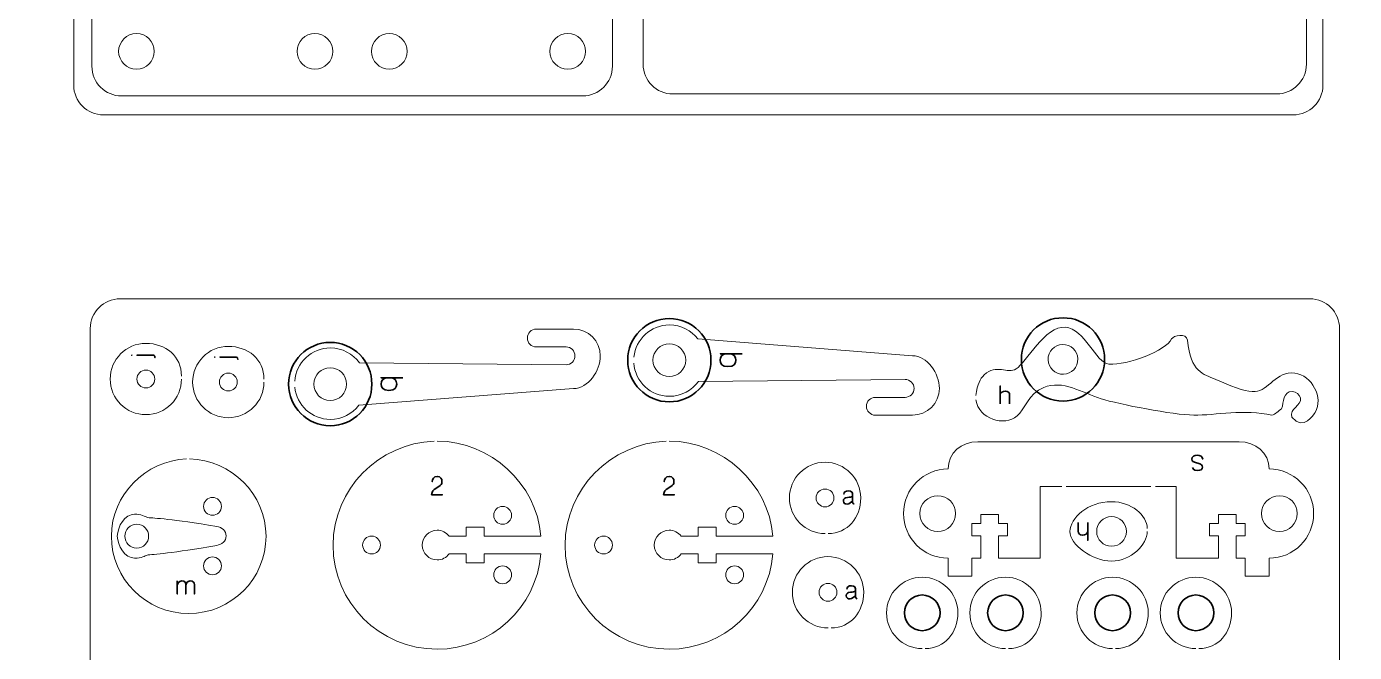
# Model space of a CAD drawing. Header units: inches. Extents: x 15 to 785, y -737 to -15.
# Drawn here: x 332.9 to 556.1, y -303 to -197.8 of the extents above; entities that cross this region are included whole.
import ezdxf

# ---------------------------------------------------------------- set-up
doc = ezdxf.new("R2010")
doc.units = ezdxf.units.IN
doc.header["$MEASUREMENT"] = 0
doc.layers.add('Layer 1', color=7, linetype='Continuous')

msp = doc.modelspace()

# ---------------------------------------------------------------- linework, layer by layer
at = {"layer": 'Layer 1', "color": 7, "lineweight": 9, "true_color": 0xffffff}
msp.add_lwpolyline([(507.63, -275.13), (521.88, -275.13)], dxfattribs=at)
at = {"layer": 'Layer 1', "color": 179, "lineweight": 35, "true_color": 0x231f20}
msp.add_open_spline([(785, -570), (785, -578.28), (778.28, -585), (770, -585), (770, -585), (30, -585), (30, -585), (21.72, -585), (15, -578.28), (15, -570), (15, -570), (15, -30), (15, -30), (15, -21.72), (21.72, -15), (30, -15), (30, -15), (770, -15), (770, -15), (778.28, -15), (785, -21.72), (785, -30), (785, -30), (785, -570), (785, -570)], degree=3, knots=[0, 0, 0, 0, 1, 1, 1, 2, 2, 2, 3, 3, 3, 4, 4, 4, 5, 5, 5, 6, 6, 6, 7, 7, 7, 8, 8, 8, 8], dxfattribs=at)
at = {"layer": 'Layer 1', "color": 179, "lineweight": 20, "true_color": 0x231f20}
for points, knots in [([(547.84, -139.32), (547.84, -139.32), (547.84, -140.32), (547.84, -140.32), (547.84, -140.32), (547.81, -140.32), (547.81, -140.32), (547.81, -141.7), (548.93, -142.82), (550.31, -142.82), (550.31, -142.82), (550.8, -142.82), (550.8, -142.82), (550.8, -142.82), (550.8, -207.69), (550.8, -207.69), (550.8, -210.45), (548.57, -212.69), (545.8, -212.69), (545.8, -212.69), (345.8, -212.69), (345.8, -212.69), (343.04, -212.69), (340.8, -210.45), (340.8, -207.69), (340.8, -207.69), (340.8, -96.7), (340.8, -96.7), (340.8, -93.93), (343.04, -91.7), (345.8, -91.7), (345.8, -91.7), (533.31, -91.7), (533.31, -91.7), (533.31, -91.7), (533.29, -91.7), (533.29, -91.7), (534.67, -91.7), (535.79, -92.82), (535.79, -94.2), (535.79, -94.2), (535.81, -94.2), (535.81, -94.2), (535.81, -94.2), (535.81, -104.32), (535.81, -104.32), (535.81, -104.32), (517.81, -104.32), (517.81, -104.32), (517.81, -104.32), (517.81, -108.32), (517.81, -108.32), (517.81, -108.32), (535.81, -108.32), (535.81, -108.32), (535.81, -108.32), (535.81, -134.32), (535.81, -134.32), (535.81, -135.7), (536.93, -136.82), (538.31, -136.82), (538.31, -136.82), (545.34, -136.82), (545.34, -136.82), (546.72, -136.82), (547.84, -137.94), (547.84, -139.32)], [0, 0, 0, 0, 1, 1, 1, 2, 2, 2, 3, 3, 3, 4, 4, 4, 5, 5, 5, 6, 6, 6, 7, 7, 7, 8, 8, 8, 9, 9, 9, 10, 10, 10, 11, 11, 11, 12, 12, 12, 13, 13, 13, 14, 14, 14, 15, 15, 15, 16, 16, 16, 17, 17, 17, 18, 18, 18, 19, 19, 19, 20, 20, 20, 21, 21, 21, 22, 22, 22, 22]), ([(481.89, -157.67), (481.89, -157.67), (479.76, -157.67), (479.76, -157.67), (479.76, -157.67), (477.26, -157.67), (477.26, -157.67), (477.26, -157.67), (477.26, -152.17), (477.26, -152.17), (477.26, -152.17), (479.76, -152.17), (479.76, -152.17), (479.76, -152.17), (479.76, -144.17), (479.76, -144.17), (479.76, -144.17), (476.01, -144.17), (476.01, -144.17), (476.01, -144.17), (476.01, -141.17), (476.01, -141.17), (476.01, -141.17), (468.01, -141.17), (468.01, -141.17), (468.01, -141.17), (468.01, -103.17), (468.01, -103.17), (468.01, -100.41), (465.77, -98.17), (463.01, -98.17), (463.01, -98.17), (441.51, -98.17), (441.51, -98.17), (438.75, -98.17), (436.51, -100.41), (436.51, -103.17), (436.51, -103.17), (436.51, -204.17), (436.51, -204.17), (436.51, -206.93), (438.75, -209.17), (441.51, -209.17), (441.51, -209.17), (543.01, -209.17), (543.01, -209.17), (545.77, -209.17), (548.01, -206.93), (548.01, -204.17), (548.01, -204.17), (548.01, -144.17), (548.01, -144.17), (548.01, -144.17), (538.01, -144.17), (538.01, -144.17), (538.01, -144.17), (538.01, -141.17), (538.01, -141.17), (538.01, -141.17), (530.01, -141.17), (530.01, -141.17), (530.01, -141.17), (530.01, -144.17), (530.01, -144.17), (530.01, -144.17), (526.26, -144.17), (526.26, -144.17), (526.26, -144.17), (526.26, -152.17), (526.26, -152.17), (526.26, -152.17), (528.76, -152.17), (528.76, -152.17), (528.76, -152.17), (528.76, -157.67), (528.76, -157.67), (528.76, -157.67), (526.26, -157.67), (526.26, -157.67), (526.26, -157.67), (522.64, -157.67), (522.64, -157.67)], [0, 0, 0, 0, 1, 1, 1, 2, 2, 2, 3, 3, 3, 4, 4, 4, 5, 5, 5, 6, 6, 6, 7, 7, 7, 8, 8, 8, 9, 9, 9, 10, 10, 10, 11, 11, 11, 12, 12, 12, 13, 13, 13, 14, 14, 14, 15, 15, 15, 16, 16, 16, 17, 17, 17, 18, 18, 18, 19, 19, 19, 20, 20, 20, 21, 21, 21, 22, 22, 22, 23, 23, 23, 24, 24, 24, 25, 25, 25, 26, 26, 26, 27, 27, 27, 27]), ([(365.98, -122.01), (365.98, -122.01), (348.85, -122.01), (348.85, -122.01), (346.09, -122.01), (343.85, -124.25), (343.85, -127.01), (343.85, -127.01), (343.85, -169.51), (343.85, -169.51), (343.85, -169.51), (343.85, -204.51), (343.85, -204.51), (343.85, -207.27), (346.09, -209.51), (348.85, -209.51), (348.85, -209.51), (383.85, -209.51), (383.85, -209.51), (383.85, -209.51), (426.35, -209.51), (426.35, -209.51), (429.11, -209.51), (431.35, -207.27), (431.35, -204.51), (431.35, -204.51), (431.35, -187.39), (431.35, -187.39)], [0, 0, 0, 0, 1, 1, 1, 2, 2, 2, 3, 3, 3, 4, 4, 4, 5, 5, 5, 6, 6, 6, 7, 7, 7, 8, 8, 8, 9, 9, 9, 9]), ([(346.56, -460.98), (346.56, -460.98), (346.56, -459.98), (346.56, -459.98), (346.56, -459.98), (346.58, -459.98), (346.58, -459.98), (346.58, -458.6), (345.46, -457.48), (344.08, -457.48), (344.08, -457.48), (343.59, -457.48), (343.59, -457.48), (343.59, -457.48), (343.59, -248.6), (343.59, -248.6), (343.59, -245.84), (345.83, -243.6), (348.59, -243.6), (348.59, -243.6), (548.59, -243.6), (548.59, -243.6), (551.35, -243.6), (553.59, -245.84), (553.59, -248.6), (553.59, -248.6), (553.59, -503.6), (553.59, -503.6), (553.59, -506.36), (551.35, -508.6), (548.59, -508.6), (548.59, -508.6), (361.08, -508.6), (361.08, -508.6), (361.08, -508.6), (361.1, -508.6), (361.1, -508.6), (359.72, -508.6), (358.6, -507.48), (358.6, -506.1), (358.6, -506.1), (358.58, -506.1), (358.58, -506.1), (358.58, -506.1), (358.58, -495.98), (358.58, -495.98), (358.58, -495.98), (376.58, -495.98), (376.58, -495.98), (376.58, -495.98), (376.58, -491.98), (376.58, -491.98), (376.58, -491.98), (358.58, -491.98), (358.58, -491.98), (358.58, -491.98), (358.58, -465.98), (358.58, -465.98), (358.58, -464.6), (357.46, -463.48), (356.08, -463.48), (356.08, -463.48), (349.06, -463.48), (349.06, -463.48), (347.68, -463.48), (346.56, -462.36), (346.56, -460.98)], [0, 0, 0, 0, 1, 1, 1, 2, 2, 2, 3, 3, 3, 4, 4, 4, 5, 5, 5, 6, 6, 6, 7, 7, 7, 8, 8, 8, 9, 9, 9, 10, 10, 10, 11, 11, 11, 12, 12, 12, 13, 13, 13, 14, 14, 14, 15, 15, 15, 16, 16, 16, 17, 17, 17, 18, 18, 18, 19, 19, 19, 20, 20, 20, 21, 21, 21, 22, 22, 22, 22])]:
    msp.add_open_spline(points, degree=3, knots=knots, dxfattribs=at)
at = {"layer": 'Layer 1', "color": 179, "lineweight": 9, "true_color": 0x231f20}
for points, knots in [([(351.35, -205.01), (349.69, -205.01), (348.35, -203.67), (348.35, -202.01), (348.35, -200.36), (349.69, -199.01), (351.35, -199.01), (353.01, -199.01), (354.35, -200.36), (354.35, -202.01), (354.35, -203.67), (353.01, -205.01), (351.35, -205.01)], [0, 0, 0, 0, 1, 1, 1, 2, 2, 2, 3, 3, 3, 4, 4, 4, 4]), ([(381.35, -205.01), (379.69, -205.01), (378.35, -203.67), (378.35, -202.01), (378.35, -200.36), (379.69, -199.01), (381.35, -199.01), (383.01, -199.01), (384.35, -200.36), (384.35, -202.01), (384.35, -203.67), (383.01, -205.01), (381.35, -205.01)], [0, 0, 0, 0, 1, 1, 1, 2, 2, 2, 3, 3, 3, 4, 4, 4, 4]), ([(393.85, -205.01), (392.19, -205.01), (390.85, -203.67), (390.85, -202.01), (390.85, -200.36), (392.19, -199.01), (393.85, -199.01), (395.51, -199.01), (396.85, -200.36), (396.85, -202.01), (396.85, -203.67), (395.51, -205.01), (393.85, -205.01)], [0, 0, 0, 0, 1, 1, 1, 2, 2, 2, 3, 3, 3, 4, 4, 4, 4]), ([(423.85, -205.01), (422.19, -205.01), (420.85, -203.67), (420.85, -202.01), (420.85, -200.36), (422.19, -199.01), (423.85, -199.01), (425.51, -199.01), (426.85, -200.36), (426.85, -202.01), (426.85, -203.67), (425.51, -205.01), (423.85, -205.01)], [0, 0, 0, 0, 1, 1, 1, 2, 2, 2, 3, 3, 3, 4, 4, 4, 4]), ([(401.4, -267.51), (392.08, -267.91), (384.4, -275.58), (384.4, -284.99), (384.4, -294.66), (392.24, -302.49), (401.9, -302.49), (411.06, -302.49), (418.57, -295.46), (419.33, -286.49), (419.33, -286.49), (409.77, -286.49), (409.77, -286.49), (409.77, -286.49), (409.77, -287.99), (409.77, -287.99), (409.77, -287.99), (406.77, -287.99), (406.77, -287.99), (406.77, -287.99), (406.77, -286.49), (406.77, -286.49), (406.77, -286.49), (403.9, -286.49), (403.9, -286.49), (403.44, -287.1), (402.72, -287.49), (401.9, -287.49), (400.52, -287.49), (399.4, -286.37), (399.4, -284.99), (399.4, -283.61), (400.52, -282.49), (401.9, -282.49), (402.72, -282.49), (403.44, -282.89), (403.9, -283.49), (403.9, -283.49), (406.77, -283.49), (406.77, -283.49), (406.77, -283.49), (406.77, -281.99), (406.77, -281.99), (406.77, -281.99), (409.77, -282), (409.77, -282), (409.77, -282), (409.77, -283.49), (409.77, -283.49), (409.77, -283.49), (419.33, -283.49), (419.33, -283.49), (418.58, -274.61), (410.95, -267.63), (401.9, -267.5)], [0, 0, 0, 0, 1, 1, 1, 2, 2, 2, 3, 3, 3, 4, 4, 4, 5, 5, 5, 6, 6, 6, 7, 7, 7, 8, 8, 8, 9, 9, 9, 10, 10, 10, 11, 11, 11, 12, 12, 12, 13, 13, 13, 14, 14, 14, 15, 15, 15, 16, 16, 16, 17, 17, 17, 18, 18, 18, 18]), ([(440.4, -267.51), (431.08, -267.91), (423.4, -275.58), (423.4, -284.99), (423.4, -294.66), (431.24, -302.49), (440.9, -302.49), (450.06, -302.49), (457.57, -295.46), (458.33, -286.49), (458.33, -286.49), (448.77, -286.49), (448.77, -286.49), (448.77, -286.49), (448.77, -287.99), (448.77, -287.99), (448.77, -287.99), (445.77, -287.99), (445.77, -287.99), (445.77, -287.99), (445.77, -286.49), (445.77, -286.49), (445.77, -286.49), (442.9, -286.49), (442.9, -286.49), (442.44, -287.1), (441.72, -287.49), (440.9, -287.49), (439.52, -287.49), (438.4, -286.37), (438.4, -284.99), (438.4, -283.61), (439.52, -282.49), (440.9, -282.49), (441.72, -282.49), (442.44, -282.89), (442.9, -283.49), (442.9, -283.49), (445.77, -283.49), (445.77, -283.49), (445.77, -283.49), (445.77, -281.99), (445.77, -281.99), (445.77, -281.99), (448.77, -282), (448.77, -282), (448.77, -282), (448.77, -283.49), (448.77, -283.49), (448.77, -283.49), (458.33, -283.49), (458.33, -283.49), (457.58, -274.61), (449.95, -267.63), (440.9, -267.5)], [0, 0, 0, 0, 1, 1, 1, 2, 2, 2, 3, 3, 3, 4, 4, 4, 5, 5, 5, 6, 6, 6, 7, 7, 7, 8, 8, 8, 9, 9, 9, 10, 10, 10, 11, 11, 11, 12, 12, 12, 13, 13, 13, 14, 14, 14, 15, 15, 15, 16, 16, 16, 17, 17, 17, 18, 18, 18, 18]), ([(359.76, -270.5), (352.87, -270.83), (347.13, -276.52), (347.13, -283.49), (347.13, -290.67), (352.95, -296.49), (360.13, -296.49), (367.31, -296.49), (373.13, -290.67), (373.13, -283.49), (373.13, -276.43), (367.26, -270.7), (360.26, -270.5)], [0, 0, 0, 0, 1, 1, 1, 2, 2, 2, 3, 3, 3, 4, 4, 4, 4]), ([(364.13, -279.99), (363.3, -279.99), (362.63, -279.32), (362.63, -278.49), (362.63, -277.66), (363.3, -276.99), (364.13, -276.99), (364.96, -276.99), (365.63, -277.66), (365.63, -278.49), (365.63, -279.32), (364.96, -279.99), (364.13, -279.99)], [0, 0, 0, 0, 1, 1, 1, 2, 2, 2, 3, 3, 3, 4, 4, 4, 4]), ([(414.4, -279.99), (414.4, -280.82), (413.73, -281.49), (412.9, -281.49), (412.07, -281.49), (411.4, -280.82), (411.4, -279.99), (411.4, -279.17), (412.07, -278.49), (412.9, -278.49), (413.73, -278.49), (414.4, -279.17), (414.4, -279.99)], [0, 0, 0, 0, 1, 1, 1, 2, 2, 2, 3, 3, 3, 4, 4, 4, 4]), ([(453.4, -279.99), (453.4, -280.82), (452.73, -281.49), (451.9, -281.49), (451.07, -281.49), (450.4, -280.82), (450.4, -279.99), (450.4, -279.17), (451.07, -278.49), (451.9, -278.49), (452.73, -278.49), (453.4, -279.17), (453.4, -279.99)], [0, 0, 0, 0, 1, 1, 1, 2, 2, 2, 3, 3, 3, 4, 4, 4, 4]), ([(351.39, -285.49), (350.28, -285.49), (349.39, -284.59), (349.39, -283.49), (349.39, -282.38), (350.28, -281.49), (351.39, -281.49), (352.49, -281.49), (353.39, -282.38), (353.39, -283.49), (353.39, -284.59), (352.49, -285.49), (351.39, -285.49)], [0, 0, 0, 0, 1, 1, 1, 2, 2, 2, 3, 3, 3, 4, 4, 4, 4]), ([(392.37, -284.99), (392.37, -285.82), (391.69, -286.49), (390.87, -286.49), (390.04, -286.49), (389.37, -285.82), (389.37, -284.99), (389.37, -284.16), (390.04, -283.49), (390.87, -283.49), (391.69, -283.49), (392.37, -284.16), (392.37, -284.99)], [0, 0, 0, 0, 1, 1, 1, 2, 2, 2, 3, 3, 3, 4, 4, 4, 4]), ([(431.37, -284.99), (431.37, -285.82), (430.69, -286.49), (429.87, -286.49), (429.04, -286.49), (428.37, -285.82), (428.37, -284.99), (428.37, -284.16), (429.04, -283.49), (429.87, -283.49), (430.69, -283.49), (431.37, -284.16), (431.37, -284.99)], [0, 0, 0, 0, 1, 1, 1, 2, 2, 2, 3, 3, 3, 4, 4, 4, 4]), ([(364.13, -289.99), (363.3, -289.99), (362.63, -289.32), (362.63, -288.49), (362.63, -287.66), (363.3, -286.99), (364.13, -286.99), (364.96, -286.99), (365.63, -287.66), (365.63, -288.49), (365.63, -289.32), (364.96, -289.99), (364.13, -289.99)], [0, 0, 0, 0, 1, 1, 1, 2, 2, 2, 3, 3, 3, 4, 4, 4, 4]), ([(414.4, -289.99), (414.4, -290.82), (413.73, -291.49), (412.9, -291.49), (412.07, -291.49), (411.4, -290.82), (411.4, -289.99), (411.4, -289.17), (412.07, -288.49), (412.9, -288.49), (413.73, -288.49), (414.4, -289.17), (414.4, -289.99)], [0, 0, 0, 0, 1, 1, 1, 2, 2, 2, 3, 3, 3, 4, 4, 4, 4]), ([(453.4, -289.99), (453.4, -290.82), (452.73, -291.49), (451.9, -291.49), (451.07, -291.49), (450.4, -290.82), (450.4, -289.99), (450.4, -289.17), (451.07, -288.49), (451.9, -288.49), (452.73, -288.49), (453.4, -289.17), (453.4, -289.99)], [0, 0, 0, 0, 1, 1, 1, 2, 2, 2, 3, 3, 3, 4, 4, 4, 4])]:
    msp.add_open_spline(points, degree=3, knots=knots, dxfattribs=at)
at = {"layer": 'Layer 1', "color": 215, "lineweight": 35, "true_color": 0x9852a0}
for points in [[(447.92, -253.91), (447.92, -257.78), (444.78, -260.92), (440.92, -260.92), (437.05, -260.92), (433.92, -257.78), (433.92, -253.91), (433.92, -250.05), (437.05, -246.91), (440.92, -246.91), (444.78, -246.91), (447.92, -250.05), (447.92, -253.91)], [(514.1, -253.79), (514.1, -257.66), (510.96, -260.79), (507.1, -260.79), (503.23, -260.79), (500.1, -257.66), (500.1, -253.79), (500.1, -249.92), (503.23, -246.79), (507.1, -246.79), (510.96, -246.79), (514.1, -249.92), (514.1, -253.79)], [(390.92, -257.94), (390.92, -261.8), (387.79, -264.94), (383.92, -264.94), (380.05, -264.94), (376.92, -261.8), (376.92, -257.94), (376.92, -254.07), (380.05, -250.93), (383.92, -250.93), (387.79, -250.93), (390.92, -254.07), (390.92, -257.94)]]:
    msp.add_open_spline(points, degree=3, knots=[0, 0, 0, 0, 1, 1, 1, 2, 2, 2, 3, 3, 3, 4, 4, 4, 4], dxfattribs=at)
at = {"layer": 'Layer 1', "color": 7, "lineweight": 9, "true_color": 0xffffff}
for points, knots in [([(377.97, -258.44), (378.26, -261.48), (380.82, -263.86), (383.94, -263.86), (385.89, -263.86), (387.62, -262.93), (388.72, -261.5), (388.72, -261.5), (388.72, -261.5), (388.72, -261.5), (388.72, -261.5), (424.81, -258.69), (424.81, -258.69), (427.29, -258.69), (429.31, -255.67), (429.31, -253.19), (429.31, -253.19), (429.31, -253.19), (429.31, -253.19), (429.31, -250.7), (427.29, -248.69), (424.81, -248.69), (424.81, -248.69), (418.56, -248.69), (418.56, -248.69), (417.73, -248.69), (417.06, -249.36), (417.06, -250.19), (417.06, -250.19), (417.06, -250.19), (417.06, -250.19), (417.06, -251.02), (417.73, -251.69), (418.56, -251.69), (418.56, -251.69), (418.58, -251.69), (418.58, -251.69), (418.58, -251.69), (423.56, -251.69), (423.56, -251.69), (424.38, -251.69), (425.06, -252.36), (425.06, -253.19), (425.06, -253.19), (425.06, -253.19), (425.06, -253.19), (425.06, -254.02), (424.38, -254.69), (423.56, -254.69), (423.56, -254.69), (388.83, -254.37), (388.83, -254.37), (388.83, -254.37), (388.83, -254.37), (388.83, -254.37), (387.74, -252.85), (385.96, -251.86), (383.94, -251.86), (380.78, -251.86), (378.18, -254.32), (377.96, -257.43)], [0, 0, 0, 0, 1, 1, 1, 2, 2, 2, 3, 3, 3, 4, 4, 4, 5, 5, 5, 6, 6, 6, 7, 7, 7, 8, 8, 8, 9, 9, 9, 10, 10, 10, 11, 11, 11, 12, 12, 12, 13, 13, 13, 14, 14, 14, 15, 15, 15, 16, 16, 16, 17, 17, 17, 18, 18, 18, 19, 19, 19, 20, 20, 20, 20]), ([(434.97, -253.42), (435.26, -250.37), (437.82, -247.99), (440.94, -247.99), (442.89, -247.99), (444.62, -248.92), (445.72, -250.35), (445.72, -250.35), (445.72, -250.35), (445.72, -250.35), (445.72, -250.35), (481.81, -253.16), (481.81, -253.16), (484.29, -253.16), (486.31, -256.18), (486.31, -258.66), (486.31, -258.66), (486.31, -258.66), (486.31, -258.66), (486.31, -261.15), (484.29, -263.16), (481.81, -263.16), (481.81, -263.16), (475.56, -263.16), (475.56, -263.16), (474.73, -263.16), (474.06, -262.49), (474.06, -261.66), (474.06, -261.66), (474.06, -261.66), (474.06, -261.66), (474.06, -260.84), (474.73, -260.16), (475.56, -260.16), (475.56, -260.16), (475.58, -260.16), (475.58, -260.16), (475.58, -260.16), (480.56, -260.16), (480.56, -260.16), (481.38, -260.16), (482.06, -259.49), (482.06, -258.66), (482.06, -258.66), (482.06, -258.66), (482.06, -258.66), (482.06, -257.83), (481.38, -257.16), (480.56, -257.16), (480.56, -257.16), (445.83, -257.48), (445.83, -257.48), (445.83, -257.48), (445.83, -257.48), (445.83, -257.48), (444.74, -259), (442.96, -259.99), (440.94, -259.99), (437.77, -259.99), (435.18, -257.53), (434.96, -254.41)], [0, 0, 0, 0, 1, 1, 1, 2, 2, 2, 3, 3, 3, 4, 4, 4, 5, 5, 5, 6, 6, 6, 7, 7, 7, 8, 8, 8, 9, 9, 9, 10, 10, 10, 11, 11, 11, 12, 12, 12, 13, 13, 13, 14, 14, 14, 15, 15, 15, 16, 16, 16, 17, 17, 17, 18, 18, 18, 19, 19, 19, 20, 20, 20, 20]), ([(492.45, -260.59), (492.95, -263.82), (497.23, -265.14), (499.4, -263.27), (500.58, -262.25), (501.31, -259.54), (503.86, -258.49), (507.05, -257.18), (510.27, -259.35), (513.52, -260.4), (516.42, -261.34), (525.69, -263.11), (529.09, -263.15), (532.72, -263.19), (537.67, -262.09), (542.2, -263.18), (542.85, -262.96), (543.32, -262.48), (543.85, -262.07), (544.24, -260.98), (544.03, -259.14), (545.68, -259.16), (546.36, -259.22), (546.72, -259.72), (547.03, -260.27), (547.25, -261.65), (545.06, -262), (545.58, -263.52), (547.53, -265.93), (549.27, -263.02), (549.48, -262.69), (550.95, -260.28), (548.94, -256.43), (546.05, -256.09), (542.96, -255.72), (541.62, -259.09), (539.38, -259.17), (538.03, -259.22), (536.76, -258.88), (532.77, -257.16), (530.63, -256.25), (528.59, -255.95), (528, -250.53), (527.87, -249.29), (525.63, -249.77), (525.35, -250.34), (524.41, -252.29), (518.03, -254.81), (514.81, -254.56), (512.63, -254.38), (510.75, -248.64), (507.51, -248.38), (504.08, -248.1), (500.86, -254.38), (499.24, -255.38), (497.75, -256.29), (495.87, -254.46), (493.86, -256.38), (493.11, -257.09), (492.74, -257.9), (492.46, -259.84)], [0, 0, 0, 0, 1, 1, 1, 2, 2, 2, 3, 3, 3, 4, 4, 4, 5, 5, 5, 6, 6, 6, 7, 7, 7, 8, 8, 8, 9, 9, 9, 10, 10, 10, 11, 11, 11, 12, 12, 12, 13, 13, 13, 14, 14, 14, 15, 15, 15, 16, 16, 16, 17, 17, 17, 18, 18, 18, 19, 19, 19, 20, 20, 20, 20]), ([(358.92, -257.08), (358.92, -260.39), (356.24, -263.07), (352.93, -263.07), (349.62, -263.07), (346.93, -260.39), (346.93, -257.08), (346.93, -253.77), (349.62, -251.09), (352.93, -251.09), (356.24, -251.09), (358.92, -253.27), (358.92, -256.58)], [0, 0, 0, 0, 1, 1, 1, 2, 2, 2, 3, 3, 3, 4, 4, 4, 4]), ([(372.78, -257.59), (372.78, -260.9), (370.1, -263.58), (366.79, -263.58), (363.48, -263.58), (360.79, -260.9), (360.79, -257.59), (360.79, -254.28), (363.48, -251.59), (366.79, -251.59), (370.1, -251.59), (372.78, -253.78), (372.78, -257.09)], [0, 0, 0, 0, 1, 1, 1, 2, 2, 2, 3, 3, 3, 4, 4, 4, 4]), ([(443.67, -253.91), (443.67, -255.43), (442.44, -256.66), (440.92, -256.66), (439.4, -256.66), (438.17, -255.43), (438.17, -253.91), (438.17, -252.4), (439.4, -251.16), (440.92, -251.16), (442.44, -251.16), (443.67, -252.4), (443.67, -253.91)], [0, 0, 0, 0, 1, 1, 1, 2, 2, 2, 3, 3, 3, 4, 4, 4, 4]), ([(509.56, -254.2), (509.32, -255.57), (508.03, -256.48), (506.67, -256.24), (505.31, -256), (504.4, -254.71), (504.63, -253.35), (504.87, -251.99), (506.17, -251.08), (507.52, -251.31), (508.89, -251.55), (509.8, -252.84), (509.56, -254.2)], [0, 0, 0, 0, 1, 1, 1, 2, 2, 2, 3, 3, 3, 4, 4, 4, 4]), ([(352.93, -255.58), (353.76, -255.58), (354.43, -256.25), (354.43, -257.08), (354.43, -257.91), (353.76, -258.58), (352.93, -258.58), (352.1, -258.58), (351.43, -257.91), (351.43, -257.08), (351.43, -256.25), (352.1, -255.58), (352.93, -255.58)], [0, 0, 0, 0, 1, 1, 1, 2, 2, 2, 3, 3, 3, 4, 4, 4, 4]), ([(366.79, -256.09), (367.62, -256.09), (368.29, -256.76), (368.29, -257.59), (368.29, -258.42), (367.62, -259.09), (366.79, -259.09), (365.96, -259.09), (365.29, -258.42), (365.29, -257.59), (365.29, -256.76), (365.96, -256.09), (366.79, -256.09)], [0, 0, 0, 0, 1, 1, 1, 2, 2, 2, 3, 3, 3, 4, 4, 4, 4]), ([(386.67, -257.94), (386.67, -256.42), (385.44, -255.19), (383.92, -255.19), (382.4, -255.19), (381.17, -256.42), (381.17, -257.94), (381.17, -259.45), (382.4, -260.69), (383.92, -260.69), (385.44, -260.69), (386.67, -259.45), (386.67, -257.94)], [0, 0, 0, 0, 1, 1, 1, 2, 2, 2, 3, 3, 3, 4, 4, 4, 4]), ([(522.63, -275.13), (522.63, -275.13), (526.11, -275.13), (526.11, -275.13), (526.11, -275.13), (526.11, -287.2), (526.11, -287.2), (526.11, -287.2), (526.11, -287.2), (526.11, -287.2), (526.11, -287.2), (533.24, -287.2), (533.24, -287.2), (533.24, -287.2), (533.24, -283.46), (533.24, -283.46), (533.24, -283.46), (531.74, -283.46), (531.74, -283.46), (531.74, -283.46), (531.74, -281.36), (531.74, -281.36), (531.74, -281.36), (533.24, -281.36), (533.24, -281.36), (533.24, -281.36), (533.24, -279.87), (533.24, -279.87), (533.24, -279.87), (536.23, -279.87), (536.23, -279.87), (536.23, -279.87), (536.23, -281.36), (536.23, -281.36), (536.23, -281.36), (537.73, -281.36), (537.73, -281.36), (537.73, -281.36), (537.73, -283.46), (537.73, -283.46), (537.73, -283.46), (536.23, -283.46), (536.23, -283.46), (536.23, -283.46), (536.23, -287.2), (536.23, -287.2), (536.23, -287.2), (537.73, -287.2), (537.73, -287.2), (537.73, -287.2), (537.73, -290.2), (537.73, -290.2), (537.73, -290.2), (541.73, -290.2), (541.73, -290.2), (541.73, -290.2), (541.73, -287.2), (541.73, -287.2), (545.87, -287.2), (549.23, -283.84), (549.23, -279.7), (549.23, -275.56), (545.87, -272.2), (541.73, -272.2), (541.73, -269.44), (539.49, -267.63), (536.73, -267.63), (536.73, -267.63), (492.78, -267.63), (492.78, -267.63), (490.03, -267.63), (487.79, -269.44), (487.79, -272.2), (483.65, -272.2), (480.29, -275.56), (480.29, -279.7), (480.29, -283.84), (483.65, -287.2), (487.79, -287.2), (487.79, -287.2), (487.79, -287.2), (487.79, -287.2), (487.79, -287.2), (487.79, -290.2), (487.79, -290.2), (487.79, -290.2), (491.78, -290.2), (491.78, -290.2), (491.78, -290.2), (491.78, -287.2), (491.78, -287.2), (491.78, -287.2), (493.28, -287.2), (493.28, -287.2), (493.28, -287.2), (493.28, -283.46), (493.28, -283.46), (493.28, -283.46), (491.78, -283.46), (491.78, -283.46), (491.78, -283.46), (491.79, -281.36), (491.79, -281.36), (491.79, -281.36), (493.28, -281.36), (493.28, -281.36), (493.28, -281.36), (493.28, -279.87), (493.28, -279.87), (493.28, -279.87), (496.28, -279.87), (496.28, -279.87), (496.28, -279.87), (496.28, -281.36), (496.28, -281.36), (496.28, -281.36), (497.78, -281.36), (497.78, -281.36), (497.78, -281.36), (497.78, -283.46), (497.78, -283.46), (497.78, -283.46), (496.28, -283.46), (496.28, -283.46), (496.28, -283.46), (496.28, -287.2), (496.28, -287.2), (496.28, -287.2), (503.27, -287.2), (503.27, -287.2), (503.27, -287.2), (503.27, -275.13), (503.27, -275.13), (503.27, -275.13), (506.88, -275.13), (506.88, -275.13)], [0, 0, 0, 0, 1, 1, 1, 2, 2, 2, 3, 3, 3, 4, 4, 4, 5, 5, 5, 6, 6, 6, 7, 7, 7, 8, 8, 8, 9, 9, 9, 10, 10, 10, 11, 11, 11, 12, 12, 12, 13, 13, 13, 14, 14, 14, 15, 15, 15, 16, 16, 16, 17, 17, 17, 18, 18, 18, 19, 19, 19, 20, 20, 20, 21, 21, 21, 22, 22, 22, 23, 23, 23, 24, 24, 24, 25, 25, 25, 26, 26, 26, 27, 27, 27, 28, 28, 28, 29, 29, 29, 30, 30, 30, 31, 31, 31, 32, 32, 32, 33, 33, 33, 34, 34, 34, 35, 35, 35, 36, 36, 36, 37, 37, 37, 38, 38, 38, 39, 39, 39, 40, 40, 40, 41, 41, 41, 42, 42, 42, 43, 43, 43, 44, 44, 44, 45, 45, 45, 45]), ([(467.1, -283.06), (463.79, -283.06), (461.11, -280.38), (461.11, -277.07), (461.11, -273.76), (463.79, -271.07), (467.1, -271.07), (470.41, -271.07), (473.09, -273.76), (473.09, -277.07), (473.09, -280.38), (470.91, -283.06), (467.6, -283.06)], [0, 0, 0, 0, 1, 1, 1, 2, 2, 2, 3, 3, 3, 4, 4, 4, 4]), ([(468.6, -277.07), (468.6, -277.89), (467.93, -278.57), (467.1, -278.57), (466.27, -278.57), (465.6, -277.89), (465.6, -277.07), (465.6, -276.24), (466.27, -275.57), (467.1, -275.57), (467.93, -275.57), (468.6, -276.24), (468.6, -277.07)], [0, 0, 0, 0, 1, 1, 1, 2, 2, 2, 3, 3, 3, 4, 4, 4, 4]), ([(489.04, -279.7), (489.04, -281.36), (487.7, -282.7), (486.04, -282.7), (484.38, -282.7), (483.04, -281.36), (483.04, -279.7), (483.04, -278.04), (484.38, -276.7), (486.04, -276.7), (487.7, -276.7), (489.04, -278.04), (489.04, -279.7)], [0, 0, 0, 0, 1, 1, 1, 2, 2, 2, 3, 3, 3, 4, 4, 4, 4]), ([(546.48, -279.7), (546.48, -281.36), (545.13, -282.7), (543.48, -282.7), (541.82, -282.7), (540.48, -281.36), (540.48, -279.7), (540.48, -278.04), (541.82, -276.7), (543.48, -276.7), (545.13, -276.7), (546.48, -278.04), (546.48, -279.7)], [0, 0, 0, 0, 1, 1, 1, 2, 2, 2, 3, 3, 3, 4, 4, 4, 4]), ([(521.25, -282.69), (521.25, -284.9), (518.57, -287.69), (515.26, -287.69), (511.95, -287.69), (508.26, -284.9), (508.26, -282.69), (508.26, -280.49), (511.26, -277.7), (515.26, -277.7), (518.57, -277.7), (521.25, -279.99), (521.25, -282.19)], [0, 0, 0, 0, 1, 1, 1, 2, 2, 2, 3, 3, 3, 4, 4, 4, 4]), ([(517.76, -282.69), (517.76, -284.07), (516.64, -285.19), (515.26, -285.19), (513.88, -285.19), (512.76, -284.07), (512.76, -282.69), (512.76, -281.31), (513.88, -280.19), (515.26, -280.19), (516.64, -280.19), (517.76, -281.31), (517.76, -282.69)], [0, 0, 0, 0, 1, 1, 1, 2, 2, 2, 3, 3, 3, 4, 4, 4, 4]), ([(467.6, -298.92), (464.29, -298.92), (461.6, -296.24), (461.6, -292.93), (461.6, -289.62), (464.28, -286.93), (467.59, -286.93), (470.9, -286.93), (473.59, -289.62), (473.59, -292.93), (473.59, -296.24), (471.41, -298.92), (468.1, -298.92)], [0, 0, 0, 0, 1, 1, 1, 2, 2, 2, 3, 3, 3, 4, 4, 4, 4]), ([(469.09, -292.93), (469.09, -293.76), (468.42, -294.43), (467.59, -294.43), (466.77, -294.43), (466.1, -293.76), (466.1, -292.93), (466.1, -292.1), (466.77, -291.43), (467.59, -291.43), (468.42, -291.43), (469.09, -292.1), (469.09, -292.93)], [0, 0, 0, 0, 1, 1, 1, 2, 2, 2, 3, 3, 3, 4, 4, 4, 4]), ([(483.43, -302.38), (480.12, -302.38), (477.44, -299.7), (477.44, -296.39), (477.44, -293.08), (480.12, -290.4), (483.43, -290.4), (486.74, -290.4), (489.43, -293.08), (489.43, -296.39), (489.43, -299.7), (487.24, -302.38), (483.93, -302.38)], [0, 0, 0, 0, 1, 1, 1, 2, 2, 2, 3, 3, 3, 4, 4, 4, 4]), ([(497.43, -302.38), (494.12, -302.38), (491.44, -299.7), (491.44, -296.39), (491.44, -293.08), (494.12, -290.4), (497.43, -290.4), (500.74, -290.4), (503.43, -293.08), (503.43, -296.39), (503.43, -299.7), (501.24, -302.38), (497.93, -302.38)], [0, 0, 0, 0, 1, 1, 1, 2, 2, 2, 3, 3, 3, 4, 4, 4, 4]), ([(515.44, -302.38), (512.13, -302.38), (509.44, -299.7), (509.44, -296.39), (509.44, -293.08), (512.12, -290.4), (515.43, -290.4), (518.74, -290.4), (521.43, -293.08), (521.43, -296.39), (521.43, -299.7), (519.25, -302.38), (515.94, -302.38)], [0, 0, 0, 0, 1, 1, 1, 2, 2, 2, 3, 3, 3, 4, 4, 4, 4]), ([(529.44, -302.38), (526.13, -302.38), (523.44, -299.7), (523.44, -296.39), (523.44, -293.08), (526.13, -290.4), (529.44, -290.4), (532.75, -290.4), (535.43, -293.08), (535.43, -296.39), (535.43, -299.7), (533.25, -302.38), (529.94, -302.38)], [0, 0, 0, 0, 1, 1, 1, 2, 2, 2, 3, 3, 3, 4, 4, 4, 4])]:
    msp.add_open_spline(points, degree=3, knots=knots, dxfattribs=at)
at = {"layer": 'Layer 1', "color": 13, "lineweight": 35, "true_color": 0xed6444}
for points, knots in [([(350.63, -253.08), (350.63, -253.08), (350.55, -253.08), (350.55, -253.08), (350.55, -253.08), (350.63, -253.08), (350.63, -253.08)], [0, 0, 0, 0, 1, 1, 1, 2, 2, 2, 2]), ([(354.04, -253.08), (354.04, -253.08), (351.43, -253.08), (351.43, -253.08), (351.43, -253.08), (354.04, -253.08), (354.04, -253.08), (354.27, -253.08), (354.45, -253.12), (354.45, -253.47), (354.45, -253.12), (354.27, -253.08), (354.04, -253.08)], [0, 0, 0, 0, 1, 1, 1, 2, 2, 2, 3, 3, 3, 4, 4, 4, 4]), ([(364.57, -253.4), (364.57, -253.4), (364.49, -253.4), (364.49, -253.4), (364.49, -253.4), (364.57, -253.4), (364.57, -253.4)], [0, 0, 0, 0, 1, 1, 1, 2, 2, 2, 2]), ([(367.97, -253.4), (367.97, -253.4), (365.37, -253.4), (365.37, -253.4), (365.37, -253.4), (367.97, -253.4), (367.97, -253.4), (368.2, -253.4), (368.39, -253.44), (368.39, -253.79), (368.39, -253.44), (368.2, -253.4), (367.97, -253.4)], [0, 0, 0, 0, 1, 1, 1, 2, 2, 2, 3, 3, 3, 4, 4, 4, 4]), ([(453.15, -252.84), (453.15, -252.84), (449.47, -252.84), (449.47, -252.84), (449.47, -252.84), (453.15, -252.84), (453.15, -252.84)], [0, 0, 0, 0, 1, 1, 1, 2, 2, 2, 2]), ([(452.09, -253.91), (452.09, -254.51), (451.8, -254.99), (450.78, -254.99), (449.77, -254.99), (449.47, -254.51), (449.47, -253.91), (449.47, -253.32), (449.77, -252.84), (450.78, -252.84), (451.8, -252.84), (452.09, -253.32), (452.09, -253.91)], [0, 0, 0, 0, 1, 1, 1, 2, 2, 2, 3, 3, 3, 4, 4, 4, 4]), ([(452.09, -253.91), (452.09, -254.51), (451.8, -254.99), (450.78, -254.99), (449.77, -254.99), (449.47, -254.51), (449.47, -253.91), (449.47, -253.32), (449.77, -252.84), (450.78, -252.84), (451.8, -252.84), (452.09, -253.32), (452.09, -253.91)], [0, 0, 0, 0, 1, 1, 1, 2, 2, 2, 3, 3, 3, 4, 4, 4, 4]), ([(396.15, -256.86), (396.15, -256.86), (392.47, -256.86), (392.47, -256.86), (392.47, -256.86), (396.15, -256.86), (396.15, -256.86)], [0, 0, 0, 0, 1, 1, 1, 2, 2, 2, 2]), ([(395.09, -257.94), (395.09, -258.53), (394.8, -259.01), (393.78, -259.01), (392.77, -259.01), (392.47, -258.53), (392.47, -257.94), (392.47, -257.34), (392.77, -256.86), (393.78, -256.86), (394.8, -256.86), (395.09, -257.34), (395.09, -257.94)], [0, 0, 0, 0, 1, 1, 1, 2, 2, 2, 3, 3, 3, 4, 4, 4, 4]), ([(395.09, -257.94), (395.09, -258.53), (394.8, -259.01), (393.78, -259.01), (392.77, -259.01), (392.47, -258.53), (392.47, -257.94), (392.47, -257.34), (392.77, -256.86), (393.78, -256.86), (394.8, -256.86), (395.09, -257.34), (395.09, -257.94)], [0, 0, 0, 0, 1, 1, 1, 2, 2, 2, 3, 3, 3, 4, 4, 4, 4]), ([(496.54, -261.28), (496.54, -261.28), (496.54, -258.23), (496.54, -258.23), (496.54, -258.23), (496.54, -261.28), (496.54, -261.28)], [0, 0, 0, 0, 1, 1, 1, 2, 2, 2, 2]), ([(498.12, -261.28), (498.12, -261.28), (498.12, -259.8), (498.12, -259.8), (498.12, -259.41), (497.89, -259.12), (497.44, -259.11), (496.98, -259.1), (496.54, -259.38), (496.54, -259.75), (496.54, -259.38), (496.98, -259.1), (497.44, -259.11), (497.89, -259.12), (498.12, -259.41), (498.12, -259.8), (498.12, -259.8), (498.12, -261.28), (498.12, -261.28)], [0, 0, 0, 0, 1, 1, 1, 2, 2, 2, 3, 3, 3, 4, 4, 4, 5, 5, 5, 6, 6, 6, 6]), ([(528.87, -271.96), (528.86, -272.08), (529.02, -272.43), (529.64, -272.45), (530.27, -272.47), (530.55, -272.27), (530.55, -271.89), (530.55, -271.5), (530.23, -271.39), (530.11, -271.35), (530.11, -271.35), (529.18, -271.07), (529.18, -271.07), (529.06, -271.04), (528.76, -270.91), (528.76, -270.55), (528.76, -270.18), (529.15, -269.88), (529.64, -269.88), (530.14, -269.88), (530.59, -270.14), (530.59, -270.53), (530.59, -270.14), (530.14, -269.88), (529.64, -269.88), (529.15, -269.88), (528.76, -270.18), (528.76, -270.55), (528.76, -270.91), (529.06, -271.04), (529.18, -271.07), (529.18, -271.07), (530.11, -271.35), (530.11, -271.35), (530.23, -271.39), (530.55, -271.5), (530.55, -271.89), (530.55, -272.27), (530.27, -272.47), (529.64, -272.45), (529.02, -272.43), (528.86, -272.08), (528.87, -271.96)], [0, 0, 0, 0, 1, 1, 1, 2, 2, 2, 3, 3, 3, 4, 4, 4, 5, 5, 5, 6, 6, 6, 7, 7, 7, 8, 8, 8, 9, 9, 9, 10, 10, 10, 11, 11, 11, 12, 12, 12, 13, 13, 13, 14, 14, 14, 14]), ([(400.96, -276.54), (400.98, -275.92), (401.31, -275.72), (401.67, -275.48), (401.67, -275.48), (402.39, -275), (402.39, -275), (402.69, -274.79), (402.69, -274.5), (402.69, -274.21), (402.69, -273.92), (402.51, -273.46), (401.91, -273.46), (401.3, -273.46), (401.08, -273.91), (401.08, -274.33), (401.08, -273.91), (401.3, -273.46), (401.91, -273.46), (402.51, -273.46), (402.69, -273.92), (402.69, -274.21), (402.69, -274.5), (402.69, -274.79), (402.39, -275), (402.39, -275), (401.67, -275.48), (401.67, -275.48), (401.31, -275.72), (400.98, -275.92), (400.96, -276.54), (400.96, -276.54), (402.77, -276.54), (402.77, -276.54), (402.77, -276.54), (400.96, -276.54), (400.96, -276.54)], [0, 0, 0, 0, 1, 1, 1, 2, 2, 2, 3, 3, 3, 4, 4, 4, 5, 5, 5, 6, 6, 6, 7, 7, 7, 8, 8, 8, 9, 9, 9, 10, 10, 10, 11, 11, 11, 12, 12, 12, 12]), ([(439.96, -276.54), (439.98, -275.92), (440.31, -275.72), (440.67, -275.48), (440.67, -275.48), (441.39, -275), (441.39, -275), (441.69, -274.79), (441.69, -274.5), (441.69, -274.21), (441.69, -273.92), (441.51, -273.46), (440.91, -273.46), (440.3, -273.46), (440.08, -273.91), (440.08, -274.33), (440.08, -273.91), (440.3, -273.46), (440.91, -273.46), (441.51, -273.46), (441.69, -273.92), (441.69, -274.21), (441.69, -274.5), (441.69, -274.79), (441.39, -275), (441.39, -275), (440.67, -275.48), (440.67, -275.48), (440.31, -275.72), (439.98, -275.92), (439.96, -276.54), (439.96, -276.54), (441.77, -276.54), (441.77, -276.54), (441.77, -276.54), (439.96, -276.54), (439.96, -276.54)], [0, 0, 0, 0, 1, 1, 1, 2, 2, 2, 3, 3, 3, 4, 4, 4, 5, 5, 5, 6, 6, 6, 7, 7, 7, 8, 8, 8, 9, 9, 9, 10, 10, 10, 11, 11, 11, 12, 12, 12, 12]), ([(472.02, -278.08), (472.02, -278.08), (471.72, -278.06), (471.72, -277.81), (471.72, -277.81), (471.72, -276.42), (471.72, -276.42), (471.72, -276.24), (471.63, -275.9), (471.06, -275.9), (470.48, -275.9), (470.27, -276.16), (470.27, -276.42), (470.27, -276.16), (470.48, -275.9), (471.06, -275.9), (471.63, -275.9), (471.72, -276.24), (471.72, -276.42), (471.72, -276.42), (471.72, -277.81), (471.72, -277.81), (471.72, -278.06), (472.02, -278.08), (472.02, -278.08)], [0, 0, 0, 0, 1, 1, 1, 2, 2, 2, 3, 3, 3, 4, 4, 4, 5, 5, 5, 6, 6, 6, 7, 7, 7, 8, 8, 8, 8]), ([(471.72, -277.53), (471.59, -277.71), (471.15, -278.12), (470.81, -278.11), (470.46, -278.1), (470.18, -277.99), (470.18, -277.6), (470.18, -277.2), (470.41, -277.04), (470.86, -277), (471.31, -276.95), (471.5, -276.89), (471.72, -276.83), (471.5, -276.89), (471.31, -276.95), (470.86, -277), (470.41, -277.04), (470.18, -277.2), (470.18, -277.6), (470.18, -277.99), (470.46, -278.1), (470.81, -278.11), (471.15, -278.12), (471.59, -277.71), (471.72, -277.53)], [0, 0, 0, 0, 1, 1, 1, 2, 2, 2, 3, 3, 3, 4, 4, 4, 5, 5, 5, 6, 6, 6, 7, 7, 7, 8, 8, 8, 8]), ([(509.67, -281.17), (509.67, -281.17), (509.67, -282.66), (509.67, -282.66), (509.67, -283.04), (509.91, -283.33), (510.36, -283.34), (510.82, -283.35), (511.26, -283.07), (511.26, -282.7), (511.26, -283.07), (510.82, -283.35), (510.36, -283.34), (509.91, -283.33), (509.67, -283.04), (509.67, -282.66), (509.67, -282.66), (509.67, -281.17), (509.67, -281.17)], [0, 0, 0, 0, 1, 1, 1, 2, 2, 2, 3, 3, 3, 4, 4, 4, 5, 5, 5, 6, 6, 6, 6]), ([(511.26, -281.17), (511.26, -281.17), (511.26, -284.22), (511.26, -284.22), (511.26, -284.22), (511.26, -281.17), (511.26, -281.17)], [0, 0, 0, 0, 1, 1, 1, 2, 2, 2, 2]), ([(359.64, -291.59), (359.64, -291.39), (359.51, -291.03), (358.98, -291.02), (358.44, -291.02), (358.2, -291.44), (358.2, -291.83), (358.2, -291.44), (358.44, -291.02), (358.98, -291.02), (359.51, -291.03), (359.64, -291.39), (359.64, -291.59), (359.64, -291.59), (359.64, -293.19), (359.64, -293.19), (359.64, -293.19), (359.64, -291.59), (359.64, -291.59)], [0, 0, 0, 0, 1, 1, 1, 2, 2, 2, 3, 3, 3, 4, 4, 4, 5, 5, 5, 6, 6, 6, 6]), ([(358.2, -291.02), (358.2, -291.02), (358.2, -293.19), (358.2, -293.19), (358.2, -293.19), (358.2, -291.02), (358.2, -291.02)], [0, 0, 0, 0, 1, 1, 1, 2, 2, 2, 2]), ([(361.09, -291.59), (361.09, -291.39), (360.91, -291.03), (360.37, -291.02), (359.83, -291.02), (359.64, -291.44), (359.64, -291.83), (359.64, -291.44), (359.83, -291.02), (360.37, -291.02), (360.91, -291.03), (361.09, -291.39), (361.09, -291.59), (361.09, -291.59), (361.09, -293.19), (361.09, -293.19), (361.09, -293.19), (361.09, -291.59), (361.09, -291.59)], [0, 0, 0, 0, 1, 1, 1, 2, 2, 2, 3, 3, 3, 4, 4, 4, 5, 5, 5, 6, 6, 6, 6]), ([(472.51, -294.01), (472.51, -294.01), (472.21, -293.98), (472.21, -293.73), (472.21, -293.73), (472.21, -292.34), (472.21, -292.34), (472.21, -292.16), (472.12, -291.82), (471.55, -291.82), (470.98, -291.82), (470.77, -292.08), (470.77, -292.35), (470.77, -292.08), (470.98, -291.82), (471.55, -291.82), (472.12, -291.82), (472.21, -292.16), (472.21, -292.34), (472.21, -292.34), (472.21, -293.73), (472.21, -293.73), (472.21, -293.98), (472.51, -294.01), (472.51, -294.01)], [0, 0, 0, 0, 1, 1, 1, 2, 2, 2, 3, 3, 3, 4, 4, 4, 5, 5, 5, 6, 6, 6, 7, 7, 7, 8, 8, 8, 8]), ([(472.21, -293.45), (472.08, -293.63), (471.65, -294.04), (471.3, -294.03), (470.95, -294.02), (470.67, -293.91), (470.67, -293.52), (470.67, -293.13), (470.91, -292.96), (471.36, -292.92), (471.8, -292.88), (472, -292.81), (472.21, -292.75), (472, -292.81), (471.8, -292.88), (471.36, -292.92), (470.91, -292.96), (470.67, -293.13), (470.67, -293.52), (470.67, -293.91), (470.95, -294.02), (471.3, -294.03), (471.65, -294.04), (472.08, -293.63), (472.21, -293.45)], [0, 0, 0, 0, 1, 1, 1, 2, 2, 2, 3, 3, 3, 4, 4, 4, 5, 5, 5, 6, 6, 6, 7, 7, 7, 8, 8, 8, 8]), ([(486.43, -296.38), (486.43, -298.04), (485.09, -299.38), (483.43, -299.38), (481.78, -299.38), (480.43, -298.04), (480.43, -296.38), (480.43, -294.72), (481.78, -293.38), (483.43, -293.38), (485.09, -293.38), (486.43, -294.72), (486.43, -296.38)], [0, 0, 0, 0, 1, 1, 1, 2, 2, 2, 3, 3, 3, 4, 4, 4, 4]), ([(500.43, -296.38), (500.43, -298.04), (499.09, -299.38), (497.43, -299.38), (495.78, -299.38), (494.43, -298.04), (494.43, -296.38), (494.43, -294.72), (495.78, -293.38), (497.43, -293.38), (499.09, -293.38), (500.43, -294.72), (500.43, -296.38)], [0, 0, 0, 0, 1, 1, 1, 2, 2, 2, 3, 3, 3, 4, 4, 4, 4]), ([(518.43, -296.38), (518.43, -298.04), (517.09, -299.38), (515.43, -299.38), (513.78, -299.38), (512.43, -298.04), (512.43, -296.38), (512.43, -294.72), (513.78, -293.38), (515.43, -293.38), (517.09, -293.38), (518.43, -294.72), (518.43, -296.38)], [0, 0, 0, 0, 1, 1, 1, 2, 2, 2, 3, 3, 3, 4, 4, 4, 4]), ([(532.44, -296.38), (532.44, -298.04), (531.09, -299.38), (529.44, -299.38), (527.78, -299.38), (526.44, -298.04), (526.44, -296.38), (526.44, -294.72), (527.78, -293.38), (529.44, -293.38), (531.09, -293.38), (532.44, -294.72), (532.44, -296.38)], [0, 0, 0, 0, 1, 1, 1, 2, 2, 2, 3, 3, 3, 4, 4, 4, 4])]:
    msp.add_open_spline(points, degree=3, knots=knots, dxfattribs=at)
at = {"layer": 'Layer 1', "color": 217, "lineweight": 9, "true_color": 0x894386}
msp.add_open_spline([(353.12, -286.67), (354.13, -286.56), (357.4, -286.36), (364.83, -285.05), (365.7, -284.9), (366.43, -284.34), (366.43, -283.45), (366.43, -282.57), (365.7, -282.01), (364.83, -281.85), (357.3, -280.54), (354.35, -280.51), (353.24, -280.36), (352.87, -280.19), (352.05, -279.79), (351.03, -279.79), (349.43, -279.79), (348.13, -281.89), (348.13, -283.49), (348.13, -285.09), (349.43, -287.19), (351.03, -287.19), (352.2, -287.19), (352.79, -286.81), (353.12, -286.67)], degree=3, knots=[0, 0, 0, 0, 1, 1, 1, 2, 2, 2, 3, 3, 3, 4, 4, 4, 5, 5, 5, 6, 6, 6, 7, 7, 7, 8, 8, 8, 8], dxfattribs=at)

doc.saveas('drawing.dxf')
